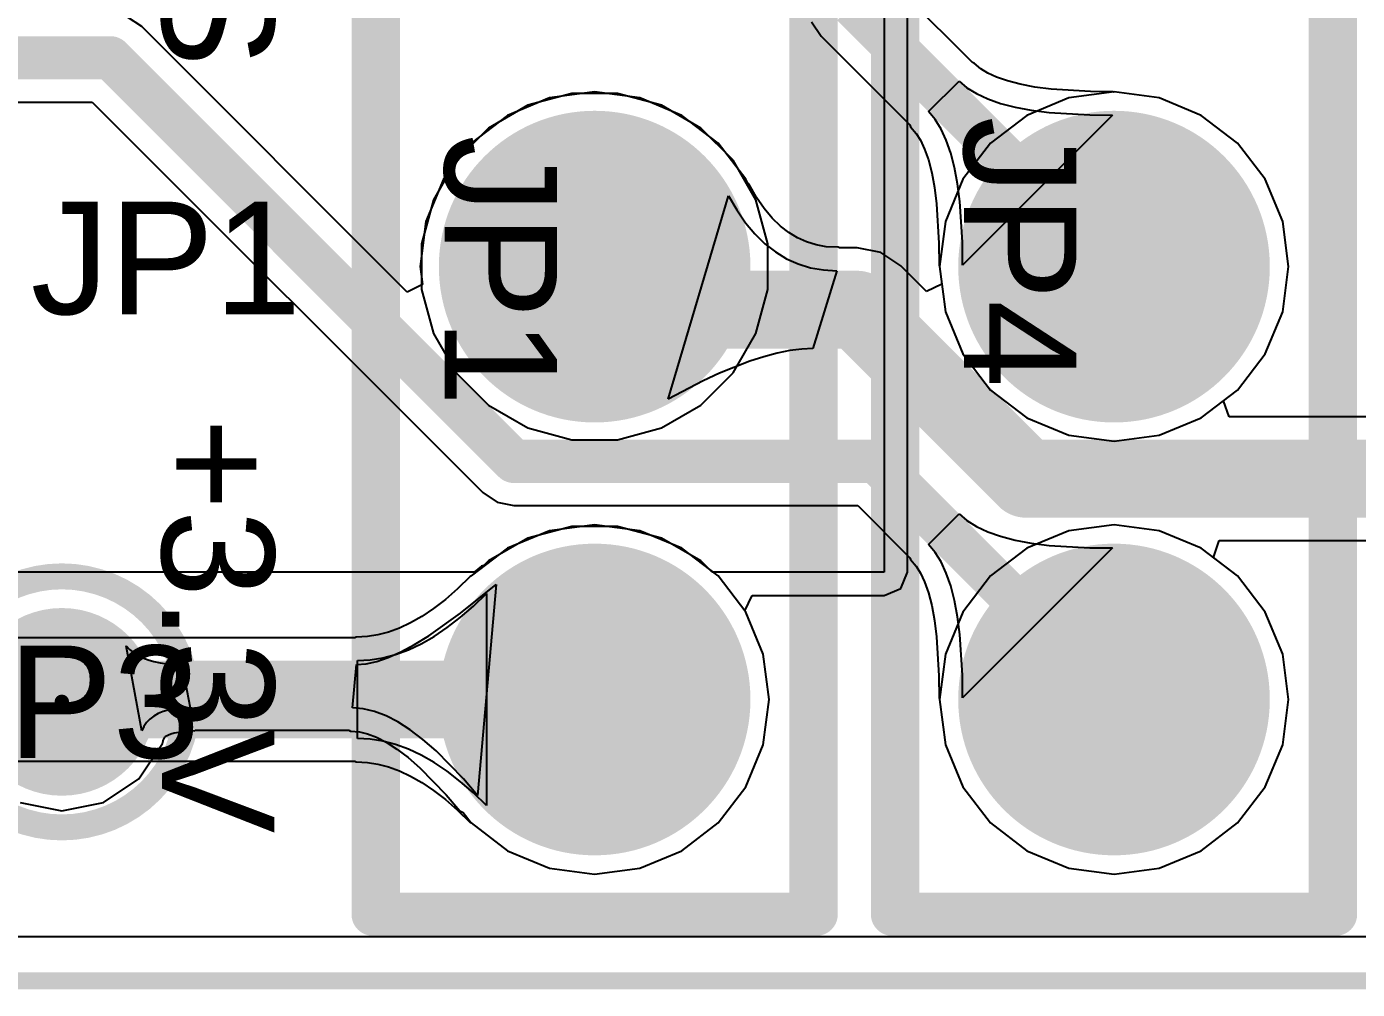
# Model space of a CAD drawing. Header units: inches. Extents: x 1.04 to 3.32, y 2.74 to 3.44.
# Drawn here: x 2.3669 to 2.6743, y 2.7586 to 2.981 of the extents above; entities that cross this region are included whole.
import ezdxf

# ---------------------------------------------------------------- set-up
doc = ezdxf.new("R2010")
doc.units = ezdxf.units.IN
doc.header["$MEASUREMENT"] = 0
for name, color, linetype in [('Board', 56, 'Continuous'), ('Bottom Layer', 5, 'Continuous'), ('Bottom Overlay', 54, 'Continuous'), ('Bottom Paste', 16, 'Continuous'), ('Bottom Solder', 6, 'Continuous'), ('Mechanical 12', 56, 'Continuous'), ('Mechanical 16', 56, 'Continuous'), ('Multi-Layer', 9, 'Continuous'), ('Pad Holes', 156, 'Continuous'), ('Top Layer', 1, 'Continuous'), ('Top Overlay', 2, 'Continuous'), ('Top Solder', 216, 'Continuous')]:
    doc.layers.add(name, color=color, linetype=linetype)
doc.styles.add('Arial', font='', dxfattribs={"height": 0.2})
doc.styles.get('Arial').set_extended_font_data('Arial')

# ---------------------------------------------------------------- blocks, each defined once
blk = doc.blocks.new('JMP_3_PTH_180_16')
at = {"layer": 'Bottom Layer'}
h = blk.add_hatch(color=5, dxfattribs=at)
edge = h.paths.add_edge_path()
edge.add_arc((0, 0), 0.035, 0, 360)
h = blk.add_hatch(color=5, dxfattribs=at)
edge = h.paths.add_edge_path()
edge.add_arc((0.1, 0), 0.035, 0, 360)
at = {"layer": 'Bottom Solder'}
h = blk.add_hatch(color=6, dxfattribs=at)
edge = h.paths.add_edge_path()
edge.add_arc((0, 0), 0.036, 0, 360)
h = blk.add_hatch(color=6, dxfattribs=at)
edge = h.paths.add_edge_path()
edge.add_arc((0.1, 0), 0.036, 0, 360)
at = {"layer": 'Multi-Layer'}
h = blk.add_hatch(color=9, dxfattribs=at)
edge = h.paths.add_edge_path()
edge.add_arc((0, 0), 0.035, 0, 360)
h = blk.add_hatch(color=9, dxfattribs=at)
edge = h.paths.add_edge_path()
edge.add_arc((0.1, 0), 0.035, 0, 360)
at = {"layer": 'Pad Holes'}
h = blk.add_hatch(color=7, dxfattribs=at)
edge = h.paths.add_edge_path()
edge.add_arc((0, 0), 0.0215, 0, 360)
h = blk.add_hatch(color=7, dxfattribs=at)
edge = h.paths.add_edge_path()
edge.add_arc((0.1, 0), 0.0215, 0, 360)
at = {"layer": 'Top Layer'}
h = blk.add_hatch(color=1, dxfattribs=at)
edge = h.paths.add_edge_path()
edge.add_arc((0, 0), 0.035, 0, 360)
h = blk.add_hatch(color=1, dxfattribs=at)
edge = h.paths.add_edge_path()
edge.add_arc((0.1, 0), 0.035, 0, 360)
at = {"layer": 'Top Solder'}
h = blk.add_hatch(color=216, dxfattribs=at)
edge = h.paths.add_edge_path()
edge.add_arc((0, 0), 0.036, 0, 360)
h = blk.add_hatch(color=216, dxfattribs=at)
edge = h.paths.add_edge_path()
edge.add_arc((0.1, 0), 0.036, 0, 360)
at = {"layer": 'Mechanical 16'}
for points in [[(0.14961, 0.05118, 0.01, 0.01, 0), (-0.14961, 0.05118, 0.01, 0.01, 0)], [(0.14961, -0.05118, 0.01, 0.01, 0), (0.14961, 0.05118, 0.01, 0.01, 0)], [(0.14961, -0.05118, 0.01, 0.01, 0), (-0.14961, -0.05118, 0.01, 0.01, 0)]]:
    blk.add_lwpolyline(points, format="xyseb", dxfattribs=at)
for points in [[(0.14711, 0.05118, 0.005, 0.005, 1), (0.15211, 0.05118, 0.005, 0.005, 1)], [(0.14711, 0.05118, 0.005, 0.005, 1), (0.15211, 0.05118, 0.005, 0.005, 1)], [(0.14711, -0.05118, 0.005, 0.005, 1), (0.15211, -0.05118, 0.005, 0.005, 1)], [(0.14711, -0.05118, 0.005, 0.005, 1), (0.15211, -0.05118, 0.005, 0.005, 1)]]:
    blk.add_lwpolyline(points, format="xyseb", close=True, dxfattribs=at)
at = {"layer": 'Top Overlay'}
for points in [[(0.15, 0.05, 0.01, 0.01, 0), (-0.15, 0.05, 0.01, 0.01, 0)], [(0.15, -0.05, 0.01, 0.01, 0), (0.15, 0.05, 0.01, 0.01, 0)], [(0.15, -0.05, 0.01, 0.01, 0), (-0.15, -0.05, 0.01, 0.01, 0)]]:
    blk.add_lwpolyline(points, format="xyseb", dxfattribs=at)
for points in [[(0.1475, 0.05, 0.005, 0.005, 1), (0.1525, 0.05, 0.005, 0.005, 1)], [(0.1475, 0.05, 0.005, 0.005, 1), (0.1525, 0.05, 0.005, 0.005, 1)], [(0.1475, -0.05, 0.005, 0.005, 1), (0.1525, -0.05, 0.005, 0.005, 1)], [(0.1475, -0.05, 0.005, 0.005, 1), (0.1525, -0.05, 0.005, 0.005, 1)]]:
    blk.add_lwpolyline(points, format="xyseb", close=True, dxfattribs=at)
at = {"layer": 'Mechanical 12', "style": 'Arial'}
blk.add_text('JP4', height=0.026, dxfattribs=at).set_placement((-0.03466, -0.03467))
blk = doc.blocks.new('TP_B_20')
at = {"layer": 'Bottom Layer'}
h = blk.add_hatch(color=5, dxfattribs=at)
edge = h.paths.add_edge_path()
edge.add_arc((0, 0), 0.01969, 0, 360)
at = {"layer": 'Bottom Paste'}
h = blk.add_hatch(color=16, dxfattribs=at)
edge = h.paths.add_edge_path()
edge.add_arc((0, 0), 0.00169, 0, 360)
at = {"layer": 'Bottom Solder'}
h = blk.add_hatch(color=6, dxfattribs=at)
edge = h.paths.add_edge_path()
edge.add_arc((0, 0), 0.02168, 0, 360)
at = {"layer": 'Bottom Overlay'}
for points in [[(0.029, 0, 0.006, 0.006, 1), (-0.029, 0, 0.006, 0.006, 1)], [(-0.0305, 0, 0.003, 0.003, 1), (-0.0275, 0, 0.003, 0.003, 1)], [(0.0275, 0, 0.003, 0.003, 1), (0.0305, 0, 0.003, 0.003, 1)]]:
    blk.add_lwpolyline(points, format="xyseb", close=True, dxfattribs=at)
at = {"layer": 'Mechanical 12', "style": 'Arial'}
blk.add_text('TP3', height=0.026, rotation=180, dxfattribs=at).set_placement((0.03466, 0.013))
blk = doc.blocks.new('JMP_3_PTH_180_24')
at = {"layer": 'Bottom Layer'}
h = blk.add_hatch(color=5, dxfattribs=at)
edge = h.paths.add_edge_path()
edge.add_arc((0, 0), 0.035, 0, 360)
h = blk.add_hatch(color=5, dxfattribs=at)
edge = h.paths.add_edge_path()
edge.add_arc((0.1, 0), 0.035, 0, 360)
at = {"layer": 'Bottom Solder'}
h = blk.add_hatch(color=6, dxfattribs=at)
edge = h.paths.add_edge_path()
edge.add_arc((0, 0), 0.036, 0, 360)
h = blk.add_hatch(color=6, dxfattribs=at)
edge = h.paths.add_edge_path()
edge.add_arc((0.1, 0), 0.036, 0, 360)
at = {"layer": 'Multi-Layer'}
h = blk.add_hatch(color=9, dxfattribs=at)
edge = h.paths.add_edge_path()
edge.add_arc((0, 0), 0.035, 0, 360)
h = blk.add_hatch(color=9, dxfattribs=at)
edge = h.paths.add_edge_path()
edge.add_arc((0.1, 0), 0.035, 0, 360)
at = {"layer": 'Pad Holes'}
h = blk.add_hatch(color=7, dxfattribs=at)
edge = h.paths.add_edge_path()
edge.add_arc((0, 0), 0.0215, 0, 360)
h = blk.add_hatch(color=7, dxfattribs=at)
edge = h.paths.add_edge_path()
edge.add_arc((0.1, 0), 0.0215, 0, 360)
at = {"layer": 'Top Layer'}
h = blk.add_hatch(color=1, dxfattribs=at)
edge = h.paths.add_edge_path()
edge.add_arc((0, 0), 0.035, 0, 360)
h = blk.add_hatch(color=1, dxfattribs=at)
edge = h.paths.add_edge_path()
edge.add_arc((0.1, 0), 0.035, 0, 360)
at = {"layer": 'Top Solder'}
h = blk.add_hatch(color=216, dxfattribs=at)
edge = h.paths.add_edge_path()
edge.add_arc((0, 0), 0.036, 0, 360)
h = blk.add_hatch(color=216, dxfattribs=at)
edge = h.paths.add_edge_path()
edge.add_arc((0.1, 0), 0.036, 0, 360)
at = {"layer": 'Mechanical 16'}
for points in [[(0.14961, 0.05118, 0.01, 0.01, 0), (-0.14961, 0.05118, 0.01, 0.01, 0)], [(0.14961, -0.05118, 0.01, 0.01, 0), (0.14961, 0.05118, 0.01, 0.01, 0)], [(-0.14961, -0.05118, 0.01, 0.01, 0), (0.14961, -0.05118, 0.01, 0.01, 0)]]:
    blk.add_lwpolyline(points, format="xyseb", dxfattribs=at)
for points in [[(0.14711, 0.05118, 0.005, 0.005, 1), (0.15211, 0.05118, 0.005, 0.005, 1)], [(0.14711, 0.05118, 0.005, 0.005, 1), (0.15211, 0.05118, 0.005, 0.005, 1)], [(0.14711, -0.05118, 0.005, 0.005, 1), (0.15211, -0.05118, 0.005, 0.005, 1)], [(0.14711, -0.05118, 0.005, 0.005, 1), (0.15211, -0.05118, 0.005, 0.005, 1)]]:
    blk.add_lwpolyline(points, format="xyseb", close=True, dxfattribs=at)
at = {"layer": 'Top Overlay'}
for points in [[(0.15, 0.05, 0.01, 0.01, 0), (-0.15, 0.05, 0.01, 0.01, 0)], [(0.15, -0.05, 0.01, 0.01, 0), (0.15, 0.05, 0.01, 0.01, 0)], [(-0.15, -0.05, 0.01, 0.01, 0), (0.15, -0.05, 0.01, 0.01, 0)]]:
    blk.add_lwpolyline(points, format="xyseb", dxfattribs=at)
for points in [[(0.1475, 0.05, 0.005, 0.005, 1), (0.1525, 0.05, 0.005, 0.005, 1)], [(0.1475, 0.05, 0.005, 0.005, 1), (0.1525, 0.05, 0.005, 0.005, 1)], [(0.1475, -0.05, 0.005, 0.005, 1), (0.1525, -0.05, 0.005, 0.005, 1)], [(0.1475, -0.05, 0.005, 0.005, 1), (0.1525, -0.05, 0.005, 0.005, 1)]]:
    blk.add_lwpolyline(points, format="xyseb", close=True, dxfattribs=at)
at = {"layer": 'Mechanical 12', "style": 'Arial'}
blk.add_text('JP1', height=0.026, dxfattribs=at).set_placement((-0.03032, -0.03467))
at = {"layer": 'Top Overlay', "style": 'Arial'}
for s, p in [('VBUS', (-0.145, -0.1)), ('+3.3V', (0.035, -0.1))]:
    blk.add_text(s, height=0.026, dxfattribs=at).set_placement(p)

msp = doc.modelspace()

# ---------------------------------------------------------------- linework, layer by layer
at = {"layer": 'Board'}
msp.add_lwpolyline([(1.08425, 2.76055, 0.00394, 0.00394, 0), (3.29411, 2.76055, 0.00394, 0.00394, 0)], format="xyseb", dxfattribs=at)
at = {"layer": 'Bottom Layer'}
for p, q in [((2.565, 3.02582), (2.565, 2.94626)), ((2.57041, 2.94626), (2.57041, 3.02582)), ((2.49284, 2.96555), (2.48267, 2.96283)), ((2.50338, 2.96555), (2.49284, 2.96555)), ((2.51355, 2.96283), (2.50338, 2.96555)), ((2.60767, 2.96452), (2.59794, 2.96049)), ((2.61811, 2.9659), (2.60767, 2.96452)), ((2.62855, 2.96452), (2.61811, 2.9659)), ((2.63828, 2.96049), (2.62855, 2.96452)), ((2.48267, 2.96283), (2.47355, 2.95756)), ((2.52267, 2.95756), (2.51355, 2.96283)), ((2.59794, 2.96049), (2.58958, 2.95408)), ((2.64664, 2.95408), (2.63828, 2.96049)), ((2.47355, 2.95756), (2.4661, 2.95011)), ((2.53012, 2.95011), (2.52267, 2.95756)), ((2.58958, 2.95408), (2.58317, 2.94572)), ((2.65305, 2.94572), (2.64664, 2.95408)), ((2.4661, 2.95011), (2.46084, 2.94099)), ((2.53538, 2.94099), (2.53012, 2.95011)), ((2.565, 2.94626), (2.565, 2.855)), ((2.57041, 2.855), (2.57041, 2.94626)), ((2.58317, 2.94572), (2.57914, 2.93599)), ((2.65708, 2.93599), (2.65305, 2.94572)), ((2.46084, 2.94099), (2.45811, 2.93082)), ((2.53811, 2.93082), (2.53538, 2.94099)), ((2.57914, 2.93599), (2.57777, 2.92555)), ((2.65846, 2.92555), (2.65708, 2.93599)), ((2.45811, 2.93082), (2.45811, 2.92029)), ((2.53811, 2.92029), (2.53811, 2.93082)), ((2.57777, 2.92555), (2.57914, 2.91511)), ((2.65708, 2.91511), (2.65846, 2.92555)), ((2.45811, 2.92029), (2.46084, 2.91011)), ((2.53538, 2.91011), (2.53811, 2.92029)), ((2.57914, 2.91511), (2.58317, 2.90538)), ((2.65305, 2.90538), (2.65708, 2.91511)), ((2.46084, 2.91011), (2.4661, 2.90099)), ((2.53012, 2.90099), (2.53538, 2.91011)), ((2.58317, 2.90538), (2.58958, 2.89702)), ((2.64664, 2.89702), (2.65305, 2.90538)), ((2.4661, 2.90099), (2.47355, 2.89354)), ((2.52267, 2.89354), (2.53012, 2.90099)), ((2.58958, 2.89702), (2.59794, 2.89061)), ((2.63828, 2.89061), (2.64664, 2.89702)), ((2.47355, 2.89354), (2.48267, 2.88828)), ((2.51355, 2.88828), (2.52267, 2.89354)), ((2.59794, 2.89061), (2.60767, 2.88658)), ((2.62855, 2.88658), (2.63828, 2.89061)), ((2.48267, 2.88828), (2.49284, 2.88555)), ((2.50338, 2.88555), (2.51355, 2.88828)), ((2.49284, 2.88555), (2.50338, 2.88555)), ((2.60767, 2.88658), (2.61811, 2.88521)), ((2.61811, 2.88521), (2.62855, 2.88658)), ((2.61811, 2.8659), (2.60767, 2.86452)), ((2.62855, 2.86452), (2.61811, 2.8659)), ((2.48267, 2.86283), (2.47355, 2.85756)), ((2.49284, 2.86555), (2.48267, 2.86283)), ((2.50338, 2.86555), (2.49284, 2.86555)), ((2.51355, 2.86283), (2.50338, 2.86555)), ((2.52267, 2.85756), (2.51355, 2.86283)), ((2.60767, 2.86452), (2.59794, 2.86049)), ((2.63828, 2.86049), (2.62855, 2.86452)), ((2.59794, 2.86049), (2.58958, 2.85408)), ((2.64664, 2.85408), (2.63828, 2.86049)), ((2.47251, 2.85652), (2.47195, 2.85635)), ((2.47355, 2.85756), (2.47251, 2.85652)), ((2.52523, 2.855), (2.52267, 2.85756)), ((2.47028, 2.855), (2.015, 2.855)), ((2.47195, 2.85635), (2.47028, 2.855)), ((2.565, 2.855), (2.52523, 2.855)), ((2.56883, 2.85117), (2.57041, 2.855)), ((2.58958, 2.85408), (2.58317, 2.84572)), ((2.65305, 2.84572), (2.64664, 2.85408)), ((2.46714, 2.84548), (2.47536, 2.85215)), ((2.47536, 2.85215), (2.47106, 2.80334)), ((2.565, 2.84959), (2.56883, 2.85117)), ((2.53279, 2.84606), (2.53454, 2.84959)), ((2.53454, 2.84959), (2.565, 2.84959)), ((2.45979, 2.84029), (2.46714, 2.84548)), ((2.53305, 2.84572), (2.53279, 2.84606)), ((2.53708, 2.83599), (2.53305, 2.84572)), ((2.58317, 2.84572), (2.57914, 2.83599)), ((2.65708, 2.83599), (2.65305, 2.84572)), ((2.45333, 2.83659), (2.45645, 2.83825)), ((2.45645, 2.83825), (2.45979, 2.84029)), ((2.39351, 2.81829), (2.38983, 2.83795)), ((2.38983, 2.83795), (2.39064, 2.83713)), ((2.39064, 2.83713), (2.39155, 2.83639)), ((2.39155, 2.83639), (2.39257, 2.83574)), ((2.39257, 2.83574), (2.3937, 2.83518)), ((2.3937, 2.83518), (2.39493, 2.8347)), ((2.44775, 2.83436), (2.45043, 2.83529)), ((2.45043, 2.83529), (2.45333, 2.83659)), ((2.53846, 2.82555), (2.53708, 2.83599)), ((2.57914, 2.83599), (2.57777, 2.82555)), ((2.65846, 2.82555), (2.65708, 2.83599)), ((2.39493, 2.8347), (2.39627, 2.83431)), ((2.39627, 2.83431), (2.39772, 2.83401)), ((2.39772, 2.83401), (2.39927, 2.8338)), ((2.39927, 2.8338), (2.40093, 2.83367)), ((2.40093, 2.83367), (2.4027, 2.83362)), ((2.4027, 2.83362), (2.40464, 2.82362)), ((2.44216, 2.82362), (2.44305, 2.83362)), ((2.44305, 2.83362), (2.44529, 2.83381)), ((2.44529, 2.83381), (2.44775, 2.83436)), ((2.39844, 2.82277), (2.39726, 2.82229)), ((2.39977, 2.82314), (2.39844, 2.82277)), ((2.40125, 2.82341), (2.39977, 2.82314)), ((2.40287, 2.82357), (2.40125, 2.82341)), ((2.40464, 2.82362), (2.40287, 2.82357)), ((2.44466, 2.82342), (2.44216, 2.82362)), ((2.44724, 2.82281), (2.44466, 2.82342)), ((2.44991, 2.8218), (2.44724, 2.82281)), ((2.53708, 2.81511), (2.53846, 2.82555)), ((2.57777, 2.82555), (2.57914, 2.81511)), ((2.65708, 2.81511), (2.65846, 2.82555)), ((2.39457, 2.82021), (2.39397, 2.8193)), ((2.39532, 2.82101), (2.39457, 2.82021)), ((2.39622, 2.8217), (2.39532, 2.82101)), ((2.39726, 2.82229), (2.39622, 2.8217)), ((2.45266, 2.82038), (2.44991, 2.8218)), ((2.45551, 2.81855), (2.45266, 2.82038)), ((2.39397, 2.8193), (2.39351, 2.81829)), ((2.39844, 2.81606), (2.39871, 2.81667)), ((2.39871, 2.81667), (2.39882, 2.81683)), ((2.39882, 2.81683), (2.39897, 2.81699)), ((2.39897, 2.81699), (2.39922, 2.81718)), ((2.39922, 2.81718), (2.39961, 2.8174)), ((2.39961, 2.8174), (2.40019, 2.81764)), ((2.40019, 2.81764), (2.40099, 2.81786)), ((2.40099, 2.81786), (2.402, 2.81804)), ((2.402, 2.81804), (2.40322, 2.81816)), ((2.40322, 2.81816), (2.4048, 2.81821)), ((2.4048, 2.81821), (2.40522, 2.8184)), ((2.40522, 2.8184), (2.40567, 2.81831)), ((2.40567, 2.81831), (2.40584, 2.81843)), ((2.40584, 2.81843), (2.44131, 2.81843)), ((2.44131, 2.81843), (2.44168, 2.81823)), ((2.44168, 2.81823), (2.4417, 2.81824)), ((2.4417, 2.81824), (2.44172, 2.81823)), ((2.44172, 2.81823), (2.44381, 2.81806)), ((2.44381, 2.81806), (2.44565, 2.81763)), ((2.44565, 2.81763), (2.4477, 2.81685)), ((2.4477, 2.81685), (2.44996, 2.81568)), ((2.45844, 2.81632), (2.45551, 2.81855)), ((2.3928, 2.8072), (2.39825, 2.81537)), ((2.39825, 2.81537), (2.39838, 2.816)), ((2.39838, 2.816), (2.39844, 2.81606)), ((2.44996, 2.81568), (2.4524, 2.81411)), ((2.4524, 2.81411), (2.45502, 2.81212)), ((2.46147, 2.81368), (2.45844, 2.81632)), ((2.46777, 2.80719), (2.46147, 2.81368)), ((2.53305, 2.80538), (2.53708, 2.81511)), ((2.57914, 2.81511), (2.58317, 2.80538)), ((2.65305, 2.80538), (2.65708, 2.81511)), ((2.45502, 2.81212), (2.45774, 2.80975)), ((2.45774, 2.80975), (2.46377, 2.80355)), ((2.38463, 2.80175), (2.3928, 2.8072)), ((2.47106, 2.80334), (2.46777, 2.80719)), ((2.52664, 2.79702), (2.53305, 2.80538)), ((2.58317, 2.80538), (2.58958, 2.79702)), ((2.64664, 2.79702), (2.65305, 2.80538)), ((2.36537, 2.80175), (2.375, 2.79983)), ((2.375, 2.79983), (2.38463, 2.80175)), ((2.46377, 2.80355), (2.46694, 2.79983)), ((2.46694, 2.79983), (2.46774, 2.79942)), ((2.46774, 2.79942), (2.46958, 2.79702)), ((2.46958, 2.79702), (2.47794, 2.79061)), ((2.51828, 2.79061), (2.52664, 2.79702)), ((2.58958, 2.79702), (2.59794, 2.79061)), ((2.63828, 2.79061), (2.64664, 2.79702)), ((2.47794, 2.79061), (2.48767, 2.78658)), ((2.50855, 2.78658), (2.51828, 2.79061)), ((2.59794, 2.79061), (2.60767, 2.78658)), ((2.62855, 2.78658), (2.63828, 2.79061)), ((2.48767, 2.78658), (2.49811, 2.78521)), ((2.49811, 2.78521), (2.50855, 2.78658)), ((2.60767, 2.78658), (2.61811, 2.78521)), ((2.61811, 2.78521), (2.62855, 2.78658)), ((3.28391, 2.77075), (1.09445, 2.77075))]:
    msp.add_line(p, q, dxfattribs=at)
for points in [[(2.375, 2.825, 0.01, 0.01, 0), (2.37862, 2.82862, 0.01, 0.01, 0)], [(2.37862, 2.82862, 0.01, 0.01, 0), (2.49504, 2.82862, 0.01, 0.01, 0)], [(2.49504, 2.82862, 0.01, 0.01, 0), (2.49811, 2.82555, 0.01, 0.01, 0)]]:
    msp.add_lwpolyline(points, format="xyseb", dxfattribs=at)
for points in [[(2.37612, 2.82862, 0.005, 0.005, 1), (2.38112, 2.82862, 0.005, 0.005, 1)], [(2.37612, 2.82862, 0.005, 0.005, 1), (2.38112, 2.82862, 0.005, 0.005, 1)], [(2.49254, 2.82862, 0.005, 0.005, 1), (2.49754, 2.82862, 0.005, 0.005, 1)], [(2.49254, 2.82862, 0.005, 0.005, 1), (2.49754, 2.82862, 0.005, 0.005, 1)], [(2.3725, 2.825, 0.005, 0.005, 1), (2.3775, 2.825, 0.005, 0.005, 1)], [(2.49561, 2.82555, 0.005, 0.005, 1), (2.50061, 2.82555, 0.005, 0.005, 1)]]:
    msp.add_lwpolyline(points, format="xyseb", close=True, dxfattribs=at)
at = {"layer": 'Top Layer'}
for p, q in [((2.58539, 2.97269), (2.56786, 2.99022)), ((2.39345, 2.98099), (2.39014, 2.9832)), ((2.45478, 2.91966), (2.39345, 2.98099)), ((2.54824, 2.9821), (2.55045, 2.97879)), ((2.55045, 2.97879), (2.57097, 2.95827)), ((2.5858, 2.97256), (2.58539, 2.97269)), ((2.58733, 2.97127), (2.5858, 2.97256)), ((2.58892, 2.97027), (2.58733, 2.97127)), ((2.59096, 2.96931), (2.58892, 2.97027)), ((2.57523, 2.96136), (2.5823, 2.96843)), ((2.5823, 2.96843), (2.58412, 2.96688)), ((2.59347, 2.96844), (2.59096, 2.96931)), ((2.59643, 2.96767), (2.59347, 2.96844)), ((2.59983, 2.96703), (2.59643, 2.96767)), ((2.48767, 2.96452), (2.47794, 2.96049)), ((2.49811, 2.9659), (2.48767, 2.96452)), ((2.50855, 2.96452), (2.49811, 2.9659)), ((2.51828, 2.96049), (2.50855, 2.96452)), ((2.58412, 2.96688), (2.58633, 2.96551)), ((2.58633, 2.96551), (2.58892, 2.9643)), ((2.58892, 2.9643), (2.59189, 2.96326)), ((2.60361, 2.96654), (2.59983, 2.96703)), ((2.61267, 2.96599), (2.60361, 2.96654)), ((2.61779, 2.96596), (2.61267, 2.96599)), ((2.61798, 2.96588), (2.61779, 2.96596)), ((2.61811, 2.9659), (2.61798, 2.96588)), ((2.62855, 2.96452), (2.61811, 2.9659)), ((2.63828, 2.96049), (2.62855, 2.96452)), ((2.26287, 2.96358), (2.38202, 2.96358)), ((2.38202, 2.96358), (2.47226, 2.87334)), ((2.57678, 2.95954), (2.57523, 2.96136)), ((2.59189, 2.96326), (2.59524, 2.96238)), ((2.59524, 2.96238), (2.59898, 2.96168)), ((2.59898, 2.96168), (2.6031, 2.96114)), ((2.6031, 2.96114), (2.61249, 2.96058)), ((2.47794, 2.96049), (2.46958, 2.95408)), ((2.52664, 2.95408), (2.51828, 2.96049)), ((2.57097, 2.95827), (2.5711, 2.95786)), ((2.57816, 2.95733), (2.57678, 2.95954)), ((2.61776, 2.96055), (2.58311, 2.9259)), ((2.61249, 2.96058), (2.61776, 2.96055)), ((2.64664, 2.95408), (2.63828, 2.96049)), ((2.5711, 2.95786), (2.5724, 2.95634)), ((2.5724, 2.95634), (2.57339, 2.95474)), ((2.57936, 2.95474), (2.57816, 2.95733)), ((2.46958, 2.95408), (2.46317, 2.94572)), ((2.53305, 2.94572), (2.52664, 2.95408)), ((2.57339, 2.95474), (2.57435, 2.9527)), ((2.57435, 2.9527), (2.57522, 2.95019)), ((2.58041, 2.95177), (2.57936, 2.95474)), ((2.65305, 2.94572), (2.64664, 2.95408)), ((2.57522, 2.95019), (2.57599, 2.94723)), ((2.58128, 2.94842), (2.58041, 2.95177)), ((2.46317, 2.94572), (2.45914, 2.93599)), ((2.53339, 2.9449), (2.53305, 2.94572)), ((2.57599, 2.94723), (2.57664, 2.94383)), ((2.58198, 2.94468), (2.58128, 2.94842)), ((2.65708, 2.93599), (2.65305, 2.94572)), ((2.53372, 2.94464), (2.53339, 2.9449)), ((2.53552, 2.94154), (2.53372, 2.94464)), ((2.57664, 2.94383), (2.57713, 2.94005)), ((2.58252, 2.94056), (2.58198, 2.94468)), ((2.51511, 2.89496), (2.52904, 2.94193)), ((2.52904, 2.94193), (2.53094, 2.93864)), ((2.53729, 2.93897), (2.53552, 2.94154)), ((2.57713, 2.94005), (2.57767, 2.93099)), ((2.58308, 2.93117), (2.58252, 2.94056)), ((2.53094, 2.93864), (2.53298, 2.93569)), ((2.53913, 2.93677), (2.53729, 2.93897)), ((2.54102, 2.93492), (2.53913, 2.93677)), ((2.45914, 2.93599), (2.45777, 2.92555)), ((2.53298, 2.93569), (2.53515, 2.93309)), ((2.54297, 2.9334), (2.54102, 2.93492)), ((2.54499, 2.93218), (2.54297, 2.9334)), ((2.65846, 2.92555), (2.65708, 2.93599)), ((2.53515, 2.93309), (2.53746, 2.93084)), ((2.53746, 2.93084), (2.53989, 2.92893)), ((2.54708, 2.93124), (2.54499, 2.93218)), ((2.54928, 2.93057), (2.54708, 2.93124)), ((2.55161, 2.93016), (2.54928, 2.93057)), ((2.57767, 2.93099), (2.5777, 2.92587)), ((2.58311, 2.9259), (2.58308, 2.93117)), ((2.53989, 2.92893), (2.54247, 2.92737)), ((2.54247, 2.92737), (2.54517, 2.92616)), ((2.5544, 2.93001), (2.55161, 2.93016)), ((2.55467, 2.92988), (2.5544, 2.93001)), ((2.55876, 2.92988), (2.55467, 2.92988)), ((2.56423, 2.92879), (2.55876, 2.92988)), ((2.55876, 2.92988), (2.55876, 2.92988)), ((2.56886, 2.9257), (2.56423, 2.92879)), ((2.45777, 2.92555), (2.45831, 2.9214)), ((2.54517, 2.92616), (2.54801, 2.92529)), ((2.54801, 2.92529), (2.55099, 2.92477)), ((2.5541, 2.9246), (2.54854, 2.9066)), ((2.55099, 2.92477), (2.5541, 2.9246)), ((2.57476, 2.91979), (2.56886, 2.9257)), ((2.5777, 2.92587), (2.57778, 2.92568)), ((2.57778, 2.92568), (2.57777, 2.92555)), ((2.57777, 2.92555), (2.57829, 2.92153)), ((2.65708, 2.91511), (2.65846, 2.92555)), ((2.45831, 2.9214), (2.45478, 2.91966)), ((2.57829, 2.92153), (2.57476, 2.91979)), ((2.65305, 2.90538), (2.65708, 2.91511)), ((2.54321, 2.90614), (2.54029, 2.90555)), ((2.54596, 2.90649), (2.54321, 2.90614)), ((2.54854, 2.9066), (2.54596, 2.90649)), ((2.53395, 2.90369), (2.52692, 2.9009)), ((2.5372, 2.90474), (2.53395, 2.90369)), ((2.54029, 2.90555), (2.5372, 2.90474)), ((2.64664, 2.89702), (2.65305, 2.90538)), ((2.52692, 2.9009), (2.52315, 2.89915)), ((2.52315, 2.89915), (2.51511, 2.89496)), ((2.64342, 2.89455), (2.64664, 2.89702)), ((2.64469, 2.89083), (2.64342, 2.89455)), ((2.84165, 2.89083), (2.64469, 2.89083)), ((2.47226, 2.87334), (2.47557, 2.87113)), ((2.47557, 2.87113), (2.47947, 2.87036)), ((2.47947, 2.87036), (2.55889, 2.87036)), ((2.55889, 2.87036), (2.57097, 2.85827)), ((2.49811, 2.8659), (2.48767, 2.86452)), ((2.50855, 2.86452), (2.49811, 2.8659)), ((2.57523, 2.86136), (2.5823, 2.86843)), ((2.5823, 2.86843), (2.58412, 2.86688)), ((2.58412, 2.86688), (2.58633, 2.86551)), ((2.48767, 2.86452), (2.47794, 2.86049)), ((2.51828, 2.86049), (2.50855, 2.86452)), ((2.58633, 2.86551), (2.58892, 2.8643)), ((2.58892, 2.8643), (2.59189, 2.86326)), ((2.59189, 2.86326), (2.59524, 2.86238)), ((2.47794, 2.86049), (2.46958, 2.85408)), ((2.52664, 2.85408), (2.51828, 2.86049)), ((2.57678, 2.85954), (2.57523, 2.86136)), ((2.61776, 2.86055), (2.58311, 2.8259)), ((2.59524, 2.86238), (2.59898, 2.86168)), ((2.59898, 2.86168), (2.6031, 2.86114)), ((2.6031, 2.86114), (2.61249, 2.86058)), ((2.61249, 2.86058), (2.61776, 2.86055)), ((2.64109, 2.85834), (2.64242, 2.86228)), ((2.64242, 2.86228), (2.83573, 2.86228)), ((2.57097, 2.85827), (2.5711, 2.85786)), ((2.5711, 2.85786), (2.5724, 2.85634)), ((2.57816, 2.85733), (2.57678, 2.85954)), ((2.57936, 2.85474), (2.57816, 2.85733)), ((2.64664, 2.85408), (2.64109, 2.85834)), ((2.46935, 2.85393), (2.46642, 2.85109)), ((2.46952, 2.85401), (2.46935, 2.85393)), ((2.46958, 2.85408), (2.46952, 2.85401)), ((2.53305, 2.84572), (2.52664, 2.85408)), ((2.5724, 2.85634), (2.57339, 2.85474)), ((2.57339, 2.85474), (2.57435, 2.8527)), ((2.58041, 2.85177), (2.57936, 2.85474)), ((2.65305, 2.84572), (2.64664, 2.85408)), ((2.46642, 2.85109), (2.46362, 2.84866)), ((2.57435, 2.8527), (2.57522, 2.85019)), ((2.58128, 2.84842), (2.58041, 2.85177)), ((2.46362, 2.84866), (2.46088, 2.84654)), ((2.47008, 2.84711), (2.47312, 2.85005)), ((2.47312, 2.85005), (2.47312, 2.80105)), ((2.57522, 2.85019), (2.57599, 2.84723)), ((2.58198, 2.84468), (2.58128, 2.84842)), ((2.4582, 2.84473), (2.45557, 2.84323)), ((2.46088, 2.84654), (2.4582, 2.84473)), ((2.46405, 2.84215), (2.46706, 2.84447)), ((2.46706, 2.84447), (2.47008, 2.84711)), ((2.53708, 2.83599), (2.53305, 2.84572)), ((2.57599, 2.84723), (2.57664, 2.84383)), ((2.58252, 2.84056), (2.58198, 2.84468)), ((2.65708, 2.83599), (2.65305, 2.84572)), ((2.453, 2.84203), (2.4505, 2.84112)), ((2.45557, 2.84323), (2.453, 2.84203)), ((2.46105, 2.84013), (2.46405, 2.84215)), ((2.57664, 2.84383), (2.57713, 2.84005)), ((2.44273, 2.83983), (2.35595, 2.83983)), ((2.443, 2.83996), (2.44273, 2.83983)), ((2.44565, 2.8401), (2.443, 2.83996)), ((2.44805, 2.84047), (2.44565, 2.8401)), ((2.4505, 2.84112), (2.44805, 2.84047)), ((2.45508, 2.83703), (2.45806, 2.83843)), ((2.45806, 2.83843), (2.46105, 2.84013)), ((2.57713, 2.84005), (2.57767, 2.83099)), ((2.58308, 2.83117), (2.58252, 2.84056)), ((2.44622, 2.83471), (2.44916, 2.83517)), ((2.44916, 2.83517), (2.45212, 2.83595)), ((2.45212, 2.83595), (2.45508, 2.83703)), ((2.53846, 2.82555), (2.53708, 2.83599)), ((2.65846, 2.82555), (2.65708, 2.83599)), ((2.44329, 2.83455), (2.44622, 2.83471)), ((2.44329, 2.81655), (2.44329, 2.83455)), ((2.57767, 2.83099), (2.5777, 2.82587)), ((2.58311, 2.8259), (2.58308, 2.83117)), ((2.5777, 2.82587), (2.57778, 2.82568)), ((2.53708, 2.81511), (2.53846, 2.82555)), ((2.57778, 2.82568), (2.57777, 2.82555)), ((2.57777, 2.82555), (2.57914, 2.81511)), ((2.65708, 2.81511), (2.65846, 2.82555)), ((2.44622, 2.8164), (2.44329, 2.81655)), ((2.44916, 2.81593), (2.44622, 2.8164)), ((2.45212, 2.81516), (2.44916, 2.81593)), ((2.45508, 2.81407), (2.45212, 2.81516)), ((2.45806, 2.81268), (2.45508, 2.81407)), ((2.53305, 2.80538), (2.53708, 2.81511)), ((2.57914, 2.81511), (2.58317, 2.80538)), ((2.65305, 2.80538), (2.65708, 2.81511)), ((2.35004, 2.81128), (2.44273, 2.81128)), ((2.44273, 2.81128), (2.443, 2.81115)), ((2.443, 2.81115), (2.44565, 2.81101)), ((2.44565, 2.81101), (2.44805, 2.81063)), ((2.44805, 2.81063), (2.4505, 2.80999)), ((2.46105, 2.81097), (2.45806, 2.81268)), ((2.46405, 2.80896), (2.46105, 2.81097)), ((2.4505, 2.80999), (2.453, 2.80907)), ((2.453, 2.80907), (2.45557, 2.80787)), ((2.45557, 2.80787), (2.4582, 2.80637)), ((2.46706, 2.80663), (2.46405, 2.80896)), ((2.4582, 2.80637), (2.46088, 2.80456)), ((2.46088, 2.80456), (2.46362, 2.80245)), ((2.47008, 2.804), (2.46706, 2.80663)), ((2.52664, 2.79702), (2.53305, 2.80538)), ((2.58317, 2.80538), (2.58958, 2.79702)), ((2.64664, 2.79702), (2.65305, 2.80538)), ((2.46362, 2.80245), (2.46642, 2.80001)), ((2.47312, 2.80105), (2.47008, 2.804)), ((2.46642, 2.80001), (2.46935, 2.79717)), ((2.46935, 2.79717), (2.46952, 2.7971)), ((2.46952, 2.7971), (2.46958, 2.79702)), ((2.46958, 2.79702), (2.47794, 2.79061)), ((2.51828, 2.79061), (2.52664, 2.79702)), ((2.58958, 2.79702), (2.59794, 2.79061)), ((2.63828, 2.79061), (2.64664, 2.79702)), ((2.47794, 2.79061), (2.48767, 2.78658)), ((2.50855, 2.78658), (2.51828, 2.79061)), ((2.59794, 2.79061), (2.60767, 2.78658)), ((2.62855, 2.78658), (2.63828, 2.79061)), ((2.48767, 2.78658), (2.49811, 2.78521)), ((2.49811, 2.78521), (2.50855, 2.78658)), ((2.60767, 2.78658), (2.61811, 2.78521)), ((2.61811, 2.78521), (2.62855, 2.78658)), ((3.28391, 2.77075), (1.09445, 2.77075))]:
    msp.add_line(p, q, dxfattribs=at)
for points in [[(2.55766, 2.986, 0.01, 0.01, 0), (2.61811, 2.92555, 0.01, 0.01, 0)], [(2.22507, 2.97378, 0.01, 0.01, 0), (2.38624, 2.97378, 0.01, 0.01, 0)], [(2.38624, 2.97378, 0.01, 0.01, 0), (2.47947, 2.88055, 0.01, 0.01, 0)], [(2.49811, 2.92555, 0.018, 0.018, 0), (2.50806, 2.9156, 0.018, 0.018, 0)], [(2.50806, 2.9156, 0.018, 0.018, 0), (2.55876, 2.9156, 0.018, 0.018, 0)], [(2.55876, 2.9156, 0.018, 0.018, 0), (2.59781, 2.87655, 0.018, 0.018, 0)], [(2.47947, 2.88055, 0.01, 0.01, 0), (2.56311, 2.88055, 0.01, 0.01, 0)], [(2.56311, 2.88055, 0.01, 0.01, 0), (2.61811, 2.82555, 0.01, 0.01, 0)], [(2.59781, 2.87655, 0.018, 0.018, 0), (2.84165, 2.87655, 0.018, 0.018, 0)], [(2.35004, 2.82555, 0.018, 0.018, 0), (2.49811, 2.82555, 0.018, 0.018, 0)]]:
    msp.add_lwpolyline(points, format="xyseb", dxfattribs=at)
for points in [[(2.38374, 2.97378, 0.005, 0.005, 1), (2.38874, 2.97378, 0.005, 0.005, 1)], [(2.38374, 2.97378, 0.005, 0.005, 1), (2.38874, 2.97378, 0.005, 0.005, 1)], [(2.49361, 2.92555, 0.009, 0.009, 1), (2.50261, 2.92555, 0.009, 0.009, 1)], [(2.61561, 2.92555, 0.005, 0.005, 1), (2.62061, 2.92555, 0.005, 0.005, 1)], [(2.50356, 2.9156, 0.009, 0.009, 1), (2.51256, 2.9156, 0.009, 0.009, 1)], [(2.50356, 2.9156, 0.009, 0.009, 1), (2.51256, 2.9156, 0.009, 0.009, 1)], [(2.55426, 2.9156, 0.009, 0.009, 1), (2.56326, 2.9156, 0.009, 0.009, 1)], [(2.55426, 2.9156, 0.009, 0.009, 1), (2.56326, 2.9156, 0.009, 0.009, 1)], [(2.47697, 2.88055, 0.005, 0.005, 1), (2.48197, 2.88055, 0.005, 0.005, 1)], [(2.47697, 2.88055, 0.005, 0.005, 1), (2.48197, 2.88055, 0.005, 0.005, 1)], [(2.56061, 2.88055, 0.005, 0.005, 1), (2.56561, 2.88055, 0.005, 0.005, 1)], [(2.56061, 2.88055, 0.005, 0.005, 1), (2.56561, 2.88055, 0.005, 0.005, 1)], [(2.59331, 2.87655, 0.009, 0.009, 1), (2.60231, 2.87655, 0.009, 0.009, 1)], [(2.59331, 2.87655, 0.009, 0.009, 1), (2.60231, 2.87655, 0.009, 0.009, 1)], [(2.49361, 2.82555, 0.009, 0.009, 1), (2.50261, 2.82555, 0.009, 0.009, 1)], [(2.61561, 2.82555, 0.005, 0.005, 1), (2.62061, 2.82555, 0.005, 0.005, 1)]]:
    msp.add_lwpolyline(points, format="xyseb", close=True, dxfattribs=at)

# ---------------------------------------------------------------- block references
for name, p, rotation in [('JMP_3_PTH_180_24', (2.49811, 2.92555), 270), ('JMP_3_PTH_180_16', (2.61811, 2.92555), 270), ('TP_B_20', (2.375, 2.825), 180)]:
    msp.add_blockref(name, p, dxfattribs=dict(rotation=rotation))

# ---------------------------------------------------------------- texts
at = {"layer": 'Top Overlay', "style": 'Arial'}
msp.add_text('JP1', height=0.026, dxfattribs=at).set_placement((2.36779, 2.91456))

doc.saveas('drawing.dxf')
